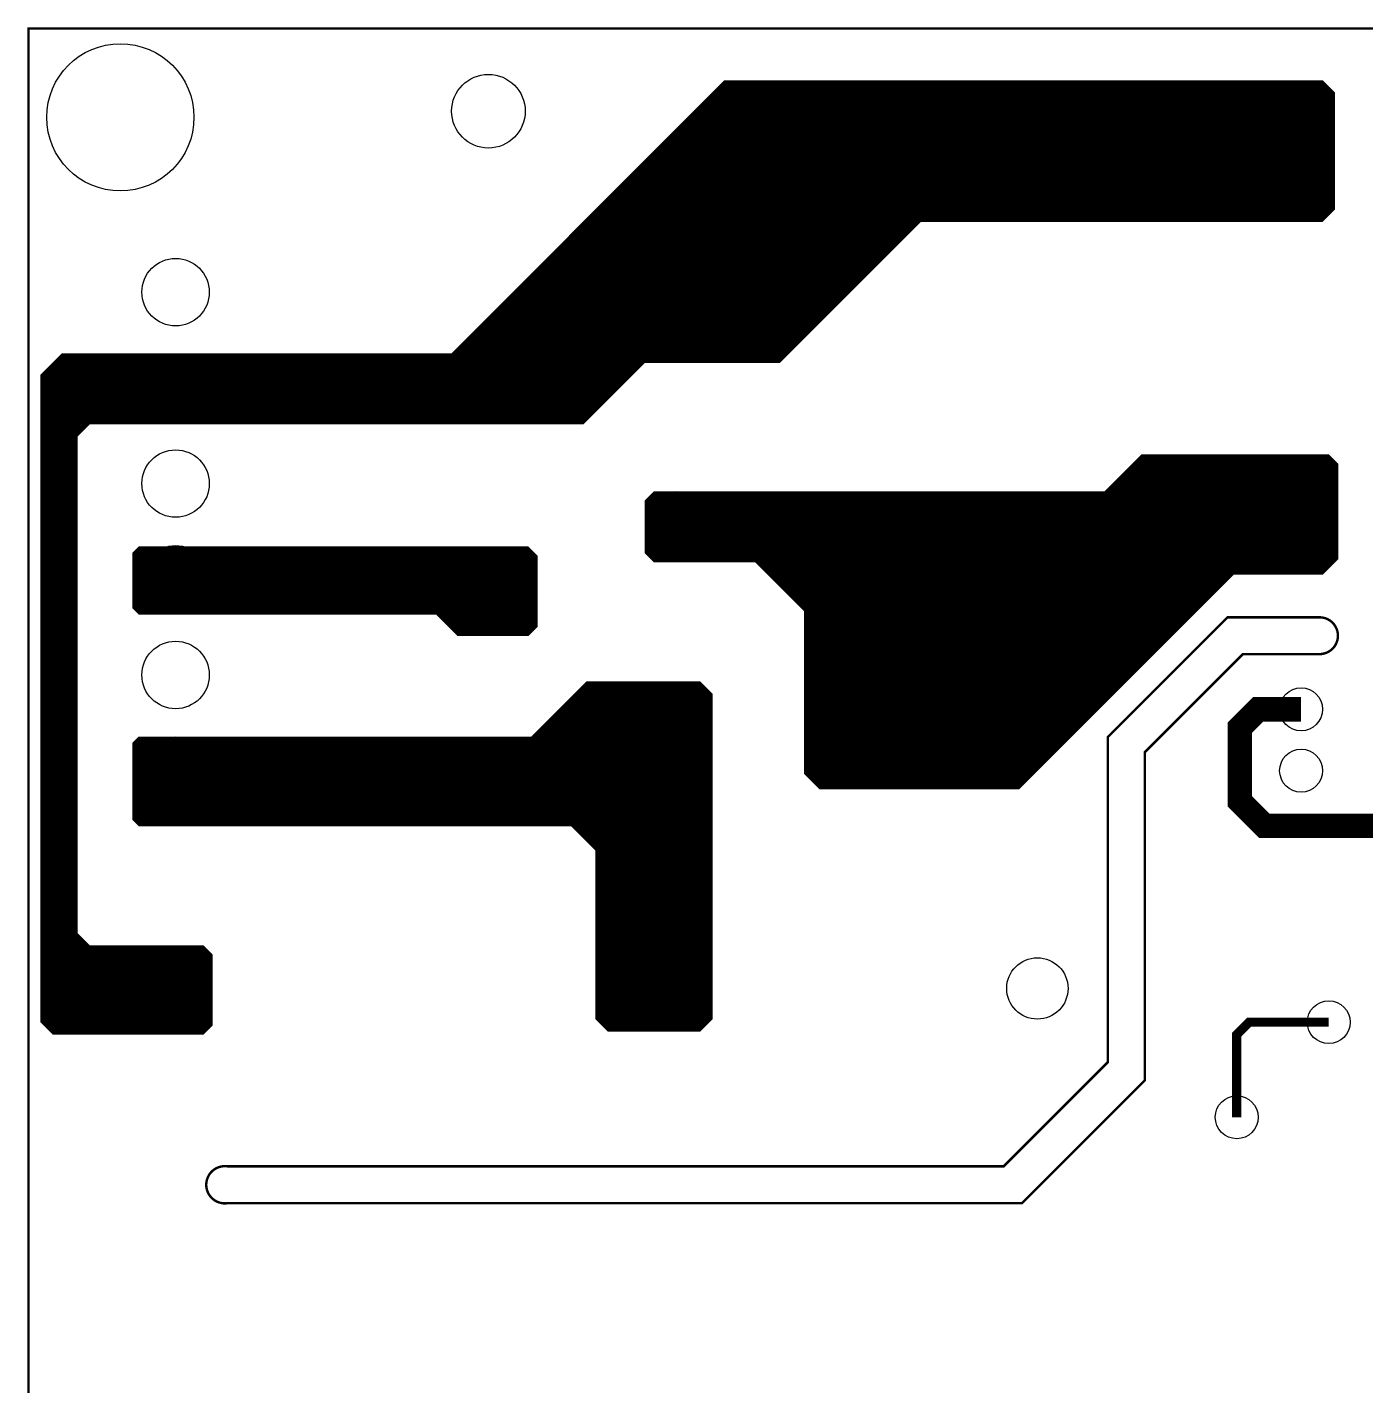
# Model space of a CAD drawing. Extents: x 0 to 219, y 0 to 131.
# Drawn here: x -0.1 to 55.4, y 75.1 to 131.4 of the extents above; entities that cross this region are included whole.
import ezdxf

# ---------------------------------------------------------------- set-up
doc = ezdxf.new("R2010")
doc.units = 0
doc.layers.get('0').update_dxf_attribs({"linetype": 'CONTINUOUS'})
doc.layers.add('OUT', color=7, linetype='CONTINUOUS')
doc.layers.add('SS', color=6, linetype='CONTINUOUS')

# ---------------------------------------------------------------- blocks, each defined once
blk = doc.blocks.new('ROUND_11')
blk.add_circle((0, 0), 0.889)
blk = doc.blocks.new('ROUND_19')
blk.add_circle((0, 0), 1.397)
blk = doc.blocks.new('ROUND_35')
blk.add_circle((0, 0), 1.27)
blk = doc.blocks.new('ROUND_29')
blk.add_circle((0, 0), 3.048)
blk = doc.blocks.new('ROUND_28')
blk.add_circle((0, 0), 1.016)
blk = doc.blocks.new('ROUND_37')
blk.add_circle((0, 0), 1.524)

msp = doc.modelspace()

# ---------------------------------------------------------------- linework, layer by layer
at = {"layer": 'OUT', "const_width": 0.1}
for points in [[(0, 0), (218.948, 0), (218.948, 131.318), (0, 131.318), (0, 0)], [(53.467, 106.934), (53.533412, 106.9311), (53.599318, 106.922422), (53.66422, 106.908034), (53.727618, 106.888044), (53.789034, 106.862606), (53.848, 106.83191), (53.904064, 106.796192), (53.956804, 106.755724), (54.005814, 106.710814), (54.050724, 106.661804), (54.091192, 106.609064), (54.12691, 106.553), (54.157606, 106.494034), (54.183044, 106.432618), (54.203034, 106.36922), (54.217422, 106.304318), (54.2261, 106.238412), (54.229, 106.172), (54.2261, 106.105586), (54.217422, 106.03968), (54.203034, 105.974778), (54.183044, 105.91138), (54.157606, 105.849964), (54.12691, 105.791), (54.091192, 105.734934), (54.050724, 105.682194), (54.005814, 105.633184), (53.956804, 105.588274), (53.904064, 105.547806), (53.848, 105.512088), (53.789034, 105.481392), (53.727618, 105.455954), (53.66422, 105.435964), (53.599318, 105.421576), (53.533412, 105.412898), (53.467, 105.41), (50.292, 105.41), (46.228, 101.346), (46.228, 87.757), (41.147, 82.677), (8.255, 82.677), (8.22024, 82.672422), (8.153112, 82.668086), (8.08586, 82.669614), (8.019, 82.677), (7.953036, 82.690184), (7.888472, 82.709066), (7.8258, 82.733504), (7.765496, 82.763312), (7.70802, 82.798262), (7.653808, 82.838088), (7.603274, 82.882488), (7.556802, 82.931122), (7.514746, 82.983622), (7.477424, 83.039588), (7.445124, 83.098594), (7.418088, 83.16019), (7.396524, 83.223908), (7.380594, 83.289264), (7.370422, 83.355758), (7.366086, 83.422886), (7.367614, 83.490138), (7.375, 83.557), (7.388184, 83.622962), (7.407066, 83.687526), (7.431504, 83.750198), (7.461312, 83.810502), (7.496262, 83.867978), (7.536088, 83.92219), (7.580488, 83.972724), (7.629122, 84.019196), (7.681622, 84.061252), (7.737588, 84.098574), (7.796594, 84.130874), (7.85819, 84.15791), (7.921908, 84.179474), (7.987264, 84.195404), (8.053758, 84.205576), (8.120886, 84.209912), (8.188138, 84.208384), (8.255, 84.201), (40.385, 84.201), (44.704, 88.519), (44.704, 101.981), (49.657, 106.934), (53.467, 106.934)]]:
    msp.add_lwpolyline(points, dxfattribs=at)
at = {"layer": 'SS'}
for points, const_width in [([(17.526, 117.856), (1.397, 117.856), (0.508, 116.967), (0.508, 90.17), (1.016, 89.662), (7.239, 89.662), (7.62, 90.043), (7.62, 92.964), (7.239, 93.345), (2.54, 93.345), (2.032, 93.853), (2.032, 114.427), (2.54, 114.935), (22.987, 114.935), (25.527, 117.475), (31.115, 117.475), (36.957, 123.317), (53.594, 123.317), (54.102, 123.825), (54.102, 128.651), (53.594, 129.159), (28.829, 129.159), (17.526, 117.856)], 0.0254), ([(7.197, 89.762), (1.057, 89.762), (0.608, 90.211), (0.608, 116.926), (1.438, 117.756), (17.526, 117.756), (17.569, 117.766), (17.596, 117.785), (28.87, 129.059), (53.552, 129.059), (54.002, 128.61), (54.001, 123.866), (53.552, 123.417), (36.956, 123.417), (36.913, 123.407), (36.886, 123.388), (31.073, 117.575), (25.526, 117.575), (25.483, 117.565), (25.456, 117.546), (22.945, 115.035), (2.539, 115.035), (2.496, 115.025), (2.469, 115.006), (1.961, 114.498), (1.937, 114.46), (1.932, 114.427), (1.932, 93.853), (1.942, 93.809), (1.961, 93.782), (2.469, 93.274), (2.507, 93.251), (2.54, 93.245), (7.197, 93.245), (7.52, 92.923), (7.519, 90.084), (7.197, 89.762)], 0.2), ([(28.683, 128.872), (53.739, 128.872)], 0.2), ([(28.858, 129.047), (53.564, 129.047)], 0.2), ([(27.985, 128.174), (54.002, 128.174)], 0.2), ([(28.16, 128.349), (54.002, 128.349)], 0.2), ([(28.334, 128.523), (54.002, 128.523)], 0.2), ([(28.509, 128.698), (53.913, 128.698)], 0.2), ([(27.461, 127.65), (54.001, 127.65)], 0.2), ([(27.636, 127.825), (54.002, 127.825)], 0.2), ([(27.81, 127.999), (54.002, 127.999)], 0.2), ([(26.937, 127.126), (54.001, 127.126)], 0.2), ([(27.112, 127.301), (54.001, 127.301)], 0.2), ([(27.287, 127.476), (54.001, 127.476)], 0.2), ([(26.414, 126.603), (54.001, 126.603)], 0.2), ([(26.588, 126.777), (54.001, 126.777)], 0.2), ([(26.763, 126.952), (54.001, 126.952)], 0.2), ([(25.89, 126.079), (54.001, 126.079)], 0.2), ([(26.064, 126.253), (54.001, 126.253)], 0.2), ([(26.239, 126.428), (54.001, 126.428)], 0.2), ([(25.191, 125.38), (54.001, 125.38)], 0.2), ([(25.366, 125.555), (54.001, 125.555)], 0.2), ([(25.541, 125.73), (54.001, 125.73)], 0.2), ([(25.715, 125.904), (54.001, 125.904)], 0.2), ([(24.668, 124.857), (54.001, 124.857)], 0.2), ([(24.842, 125.031), (54.001, 125.031)], 0.2), ([(25.017, 125.206), (54.001, 125.206)], 0.2), ([(24.144, 124.333), (54.001, 124.333)], 0.2), ([(24.318, 124.507), (54.001, 124.507)], 0.2), ([(24.493, 124.682), (54.001, 124.682)], 0.2), ([(23.62, 123.809), (53.944, 123.809)], 0.2), ([(23.795, 123.984), (54.001, 123.984)], 0.2), ([(23.969, 124.158), (54.001, 124.158)], 0.2), ([(22.922, 123.111), (36.609, 123.111)], 0.2), ([(23.096, 123.285), (36.783, 123.285)], 0.2), ([(23.271, 123.46), (53.595, 123.46)], 0.2), ([(23.445, 123.634), (53.769, 123.634)], 0.2), ([(22.398, 122.587), (36.085, 122.587)], 0.2), ([(22.572, 122.761), (36.259, 122.761)], 0.2), ([(22.747, 122.936), (36.434, 122.936)], 0.2), ([(21.874, 122.063), (35.561, 122.063)], 0.2), ([(22.049, 122.238), (35.736, 122.238)], 0.2), ([(22.223, 122.412), (35.91, 122.412)], 0.2), ([(21.35, 121.539), (35.037, 121.539)], 0.2), ([(21.525, 121.714), (35.212, 121.714)], 0.2), ([(21.699, 121.888), (35.386, 121.888)], 0.2), ([(20.826, 121.015), (34.513, 121.015)], 0.2), ([(21.001, 121.19), (34.688, 121.19)], 0.2), ([(21.176, 121.365), (34.863, 121.365)], 0.2), ([(20.128, 120.317), (33.815, 120.317)], 0.2), ([(20.303, 120.492), (33.99, 120.492)], 0.2), ([(20.477, 120.666), (34.164, 120.666)], 0.2), ([(20.652, 120.841), (34.339, 120.841)], 0.2), ([(19.604, 119.793), (33.291, 119.793)], 0.2), ([(19.779, 119.968), (33.466, 119.968)], 0.2), ([(19.953, 120.142), (33.64, 120.142)], 0.2), ([(19.08, 119.269), (32.767, 119.269)], 0.2), ([(19.255, 119.444), (32.942, 119.444)], 0.2), ([(19.43, 119.619), (33.117, 119.619)], 0.2), ([(18.557, 118.746), (32.244, 118.746)], 0.2), ([(18.731, 118.92), (32.418, 118.92)], 0.2), ([(18.906, 119.095), (32.593, 119.095)], 0.2), ([(17.858, 118.047), (31.545, 118.047)], 0.2), ([(18.033, 118.222), (31.72, 118.222)], 0.2), ([(18.207, 118.396), (31.894, 118.396)], 0.2), ([(18.382, 118.571), (32.069, 118.571)], 0.2), ([(1.205, 117.523), (25.433, 117.523)], 0.2), ([(1.38, 117.698), (31.196, 117.698)], 0.2), ([(17.684, 117.873), (31.371, 117.873)], 0.2), ([(0.682, 117), (24.91, 117)], 0.2), ([(0.856, 117.174), (25.084, 117.174)], 0.2), ([(1.031, 117.349), (25.259, 117.349)], 0.2), ([(0.608, 116.825), (24.735, 116.825)], 0.2), ([(0.608, 116.65), (24.56, 116.65)], 0.2), ([(0.608, 116.476), (24.386, 116.476)], 0.2), ([(0.608, 116.301), (24.211, 116.301)], 0.2), ([(0.608, 116.127), (24.037, 116.127)], 0.2), ([(0.608, 115.952), (23.862, 115.952)], 0.2), ([(0.608, 115.777), (23.687, 115.777)], 0.2), ([(0.608, 115.603), (23.513, 115.603)], 0.2), ([(0.608, 115.428), (23.338, 115.428)], 0.2), ([(0.608, 115.254), (23.164, 115.254)], 0.2), ([(0.608, 115.079), (22.989, 115.079)], 0.2), ([(0.608, 114.904), (2.367, 114.904)], 0.2), ([(0.608, 114.73), (2.193, 114.73)], 0.2), ([(0.608, 114.555), (2.018, 114.555)], 0.2), ([(0.608, 114.381), (1.932, 114.381)], 0.2), ([(0.608, 114.206), (1.932, 114.206)], 0.2), ([(0.608, 114.031), (1.932, 114.031)], 0.2), ([(0.608, 113.857), (1.932, 113.857)], 0.2), ([(0.608, 113.682), (1.932, 113.682)], 0.2), ([(32.766, 99.822), (32.131, 100.457), (32.131, 107.188), (30.099, 109.22), (25.908, 109.22), (25.527, 109.601), (25.527, 111.76), (25.908, 112.141), (44.577, 112.141), (46.101, 113.665), (53.848, 113.665), (54.229, 113.284), (54.229, 109.347), (53.594, 108.712), (49.911, 108.712), (41.021, 99.822), (32.766, 99.822)], 0.0254), ([(40.979, 99.922), (32.807, 99.922), (32.231, 100.498), (32.23, 107.188), (32.22, 107.232), (32.201, 107.259), (30.169, 109.291), (30.131, 109.314), (30.098, 109.32), (25.949, 109.32), (25.627, 109.642), (25.627, 111.719), (25.949, 112.041), (44.577, 112.041), (44.62, 112.051), (44.647, 112.07), (46.142, 113.565), (53.806, 113.565), (54.129, 113.243), (54.128, 109.388), (53.552, 108.812), (49.91, 108.812), (49.867, 108.802), (49.84, 108.783), (40.979, 99.922)], 0.2), ([(46.118, 113.541), (53.83, 113.541)], 0.2), ([(0.608, 113.508), (1.932, 113.508)], 0.2), ([(0.608, 113.333), (1.932, 113.333)], 0.2), ([(0.608, 113.158), (1.932, 113.158)], 0.2), ([(0.608, 112.984), (1.932, 112.984)], 0.2), ([(45.594, 113.017), (54.129, 113.017)], 0.2), ([(45.769, 113.192), (54.129, 113.192)], 0.2), ([(45.943, 113.366), (54.005, 113.366)], 0.2), ([(0.608, 112.809), (1.932, 112.809)], 0.2), ([(0.608, 112.635), (1.932, 112.635)], 0.2), ([(0.608, 112.46), (1.932, 112.46)], 0.2), ([(45.07, 112.493), (54.128, 112.493)], 0.2), ([(45.245, 112.668), (54.129, 112.668)], 0.2), ([(45.419, 112.842), (54.129, 112.842)], 0.2), ([(0.608, 112.285), (1.932, 112.285)], 0.2), ([(0.608, 112.111), (1.932, 112.111)], 0.2), ([(0.608, 111.936), (1.932, 111.936)], 0.2), ([(25.877, 111.969), (54.128, 111.969)], 0.2), ([(44.721, 112.144), (54.128, 112.144)], 0.2), ([(44.896, 112.319), (54.128, 112.319)], 0.2), ([(0.608, 111.762), (1.932, 111.762)], 0.2), ([(0.608, 111.587), (1.932, 111.587)], 0.2), ([(0.608, 111.412), (1.932, 111.412)], 0.2), ([(25.627, 111.62), (54.128, 111.62)], 0.2), ([(25.627, 111.446), (54.128, 111.446)], 0.2), ([(25.703, 111.795), (54.128, 111.795)], 0.2), ([(0.608, 111.238), (1.932, 111.238)], 0.2), ([(0.608, 111.063), (1.932, 111.063)], 0.2), ([(0.608, 110.889), (1.932, 110.889)], 0.2), ([(25.627, 111.271), (54.128, 111.271)], 0.2), ([(25.627, 111.096), (54.128, 111.096)], 0.2), ([(25.627, 110.922), (54.128, 110.922)], 0.2), ([(25.627, 110.747), (54.128, 110.747)], 0.2), ([(0.608, 110.714), (1.932, 110.714)], 0.2), ([(0.608, 110.539), (1.932, 110.539)], 0.2), ([(0.608, 110.365), (1.932, 110.365)], 0.2), ([(0.608, 110.19), (1.932, 110.19)], 0.2), ([(25.627, 110.573), (54.128, 110.573)], 0.2), ([(25.627, 110.398), (54.128, 110.398)], 0.2), ([(25.627, 110.223), (54.128, 110.223)], 0.2), ([(0.608, 110.016), (1.932, 110.016)], 0.2), ([(0.608, 109.841), (1.932, 109.841)], 0.2), ([(0.608, 109.666), (1.932, 109.666)], 0.2), ([(4.572, 109.855), (20.701, 109.855), (21.082, 109.474), (21.082, 106.553), (20.701, 106.172), (17.78, 106.172), (16.891, 107.061), (4.572, 107.061), (4.318, 107.315), (4.318, 109.601), (4.572, 109.855)], 0.0254), ([(20.659, 106.272), (17.821, 106.272), (16.961, 107.132), (16.923, 107.155), (16.89, 107.161), (4.613, 107.161), (4.418, 107.356), (4.418, 109.56), (4.613, 109.755), (20.659, 109.755), (20.982, 109.433), (20.981, 106.594), (20.659, 106.272)], 0.2), ([(25.627, 110.049), (54.128, 110.049)], 0.2), ([(25.627, 109.874), (54.128, 109.874)], 0.2), ([(25.627, 109.7), (54.128, 109.7)], 0.2), ([(0.608, 109.492), (1.932, 109.492)], 0.2), ([(0.608, 109.317), (1.932, 109.317)], 0.2), ([(0.608, 109.143), (1.932, 109.143)], 0.2), ([(4.418, 109.415), (20.982, 109.415)], 0.2), ([(4.418, 109.24), (20.982, 109.24)], 0.2), ([(4.418, 109.066), (20.982, 109.066)], 0.2), ([(4.447, 109.589), (20.825, 109.589)], 0.2), ([(25.744, 109.525), (54.128, 109.525)], 0.2), ([(25.919, 109.35), (54.09, 109.35)], 0.2), ([(30.284, 109.176), (53.916, 109.176)], 0.2), ([(0.608, 108.968), (1.932, 108.968)], 0.2), ([(0.608, 108.793), (1.932, 108.793)], 0.2), ([(0.608, 108.619), (1.932, 108.619)], 0.2), ([(4.418, 108.891), (20.981, 108.891)], 0.2), ([(4.418, 108.716), (20.981, 108.716)], 0.2), ([(4.418, 108.542), (20.981, 108.542)], 0.2), ([(30.459, 109.001), (53.741, 109.001)], 0.2), ([(30.633, 108.827), (53.567, 108.827)], 0.2), ([(30.808, 108.652), (49.709, 108.652)], 0.2), ([(30.983, 108.477), (49.534, 108.477)], 0.2), ([(0.608, 108.444), (1.932, 108.444)], 0.2), ([(0.608, 108.27), (1.932, 108.27)], 0.2), ([(0.608, 108.095), (1.932, 108.095)], 0.2), ([(0.608, 107.92), (1.932, 107.92)], 0.2), ([(4.418, 108.367), (20.981, 108.367)], 0.2), ([(4.418, 108.193), (20.981, 108.193)], 0.2), ([(4.418, 108.018), (20.981, 108.018)], 0.2), ([(31.157, 108.303), (49.36, 108.303)], 0.2), ([(31.332, 108.128), (49.185, 108.128)], 0.2), ([(31.506, 107.954), (49.011, 107.954)], 0.2), ([(0.608, 107.746), (1.932, 107.746)], 0.2), ([(0.608, 107.571), (1.932, 107.571)], 0.2), ([(0.608, 107.397), (1.932, 107.397)], 0.2), ([(4.418, 107.843), (20.981, 107.843)], 0.2), ([(4.418, 107.669), (20.981, 107.669)], 0.2), ([(4.418, 107.494), (20.981, 107.494)], 0.2), ([(31.681, 107.779), (48.836, 107.779)], 0.2), ([(31.856, 107.604), (48.661, 107.604)], 0.2), ([(32.03, 107.43), (48.487, 107.43)], 0.2), ([(0.608, 107.222), (1.932, 107.222)], 0.2), ([(0.608, 107.047), (1.932, 107.047)], 0.2), ([(0.608, 106.873), (1.932, 106.873)], 0.2), ([(4.454, 107.32), (20.981, 107.32)], 0.2), ([(16.94, 107.145), (20.981, 107.145)], 0.2), ([(17.123, 106.97), (20.981, 106.97)], 0.2), ([(17.297, 106.796), (20.981, 106.796)], 0.2), ([(32.204, 107.255), (48.312, 107.255)], 0.2), ([(32.23, 107.081), (48.138, 107.081)], 0.2), ([(32.23, 106.906), (47.963, 106.906)], 0.2), ([(0.608, 106.698), (1.932, 106.698)], 0.2), ([(0.608, 106.524), (1.932, 106.524)], 0.2), ([(0.608, 106.349), (1.932, 106.349)], 0.2), ([(17.472, 106.621), (20.981, 106.621)], 0.2), ([(17.646, 106.447), (20.834, 106.447)], 0.2), ([(32.23, 106.731), (47.788, 106.731)], 0.2), ([(32.23, 106.557), (47.614, 106.557)], 0.2), ([(32.23, 106.382), (47.439, 106.382)], 0.2), ([(0.608, 106.174), (1.932, 106.174)], 0.2), ([(0.608, 106), (1.932, 106)], 0.2), ([(0.608, 105.825), (1.932, 105.825)], 0.2), ([(32.23, 106.208), (47.265, 106.208)], 0.2), ([(32.23, 106.033), (47.09, 106.033)], 0.2), ([(32.23, 105.858), (46.915, 105.858)], 0.2), ([(32.23, 105.684), (46.741, 105.684)], 0.2), ([(0.608, 105.651), (1.932, 105.651)], 0.2), ([(0.608, 105.476), (1.932, 105.476)], 0.2), ([(0.608, 105.301), (1.932, 105.301)], 0.2), ([(0.608, 105.127), (1.932, 105.127)], 0.2), ([(32.23, 105.509), (46.566, 105.509)], 0.2), ([(32.23, 105.335), (46.392, 105.335)], 0.2), ([(32.23, 105.16), (46.217, 105.16)], 0.2), ([(0.608, 104.952), (1.932, 104.952)], 0.2), ([(0.608, 104.778), (1.932, 104.778)], 0.2), ([(0.608, 104.603), (1.932, 104.603)], 0.2), ([(32.23, 104.985), (46.042, 104.985)], 0.2), ([(32.23, 104.811), (45.868, 104.811)], 0.2), ([(32.23, 104.636), (45.693, 104.636)], 0.2), ([(0.608, 104.428), (1.932, 104.428)], 0.2), ([(0.608, 104.254), (1.932, 104.254)], 0.2), ([(0.608, 104.079), (1.932, 104.079)], 0.2), ([(4.572, 101.981), (20.828, 101.981), (23.114, 104.267), (27.813, 104.267), (28.321, 103.759), (28.321, 90.297), (27.813, 89.789), (24.003, 89.789), (23.495, 90.297), (23.495, 97.282), (22.479, 98.298), (4.572, 98.298), (4.318, 98.552), (4.318, 101.727), (4.572, 101.981)], 0.0254), ([(27.771, 89.889), (24.044, 89.889), (23.595, 90.338), (23.594, 97.282), (23.584, 97.326), (23.565, 97.353), (22.549, 98.369), (22.511, 98.392), (22.478, 98.398), (4.613, 98.398), (4.418, 98.593), (4.418, 101.686), (4.613, 101.881), (20.828, 101.881), (20.871, 101.891), (20.898, 101.91), (23.155, 104.167), (27.771, 104.167), (28.221, 103.718), (28.22, 90.338), (27.771, 89.889)], 0.2), ([(23.02, 104.032), (27.906, 104.032)], 0.2), ([(32.23, 104.462), (45.519, 104.462)], 0.2), ([(32.23, 104.287), (45.344, 104.287)], 0.2), ([(32.23, 104.112), (45.169, 104.112)], 0.2), ([(0.608, 103.905), (1.932, 103.905)], 0.2), ([(0.608, 103.73), (1.932, 103.73)], 0.2), ([(0.608, 103.555), (1.932, 103.555)], 0.2), ([(22.496, 103.508), (28.221, 103.508)], 0.2), ([(22.67, 103.682), (28.221, 103.682)], 0.2), ([(22.845, 103.857), (28.081, 103.857)], 0.2), ([(32.23, 103.938), (44.995, 103.938)], 0.2), ([(32.23, 103.763), (44.82, 103.763)], 0.2), ([(32.23, 103.589), (44.646, 103.589)], 0.2), ([(32.23, 103.414), (44.471, 103.414)], 0.2), ([(60.325, 100.584), (60.325, 99.314), (59.309, 98.298), (51.181, 98.298), (50.165, 99.314), (50.165, 102.362), (50.927, 103.124), (52.705, 103.124)], 1.016), ([(0.608, 103.381), (1.932, 103.381)], 0.2), ([(0.608, 103.206), (1.932, 103.206)], 0.2), ([(0.608, 103.032), (1.932, 103.032)], 0.2), ([(0.608, 102.857), (1.932, 102.857)], 0.2), ([(21.972, 102.984), (28.221, 102.984)], 0.2), ([(22.147, 103.159), (28.221, 103.159)], 0.2), ([(22.321, 103.333), (28.221, 103.333)], 0.2), ([(32.23, 103.239), (44.296, 103.239)], 0.2), ([(32.23, 103.065), (44.122, 103.065)], 0.2), ([(32.23, 102.89), (43.947, 102.89)], 0.2), ([(0.608, 102.682), (1.932, 102.682)], 0.2), ([(0.608, 102.508), (1.932, 102.508)], 0.2), ([(0.608, 102.333), (1.932, 102.333)], 0.2), ([(21.274, 102.286), (28.221, 102.286)], 0.2), ([(21.448, 102.46), (28.221, 102.46)], 0.2), ([(21.623, 102.635), (28.221, 102.635)], 0.2), ([(21.797, 102.809), (28.221, 102.809)], 0.2), ([(32.23, 102.716), (43.773, 102.716)], 0.2), ([(32.23, 102.541), (43.598, 102.541)], 0.2), ([(32.23, 102.366), (43.423, 102.366)], 0.2), ([(0.608, 102.159), (1.932, 102.159)], 0.2), ([(0.608, 101.984), (1.932, 101.984)], 0.2), ([(0.608, 101.809), (1.932, 101.809)], 0.2), ([(4.494, 101.762), (28.221, 101.762)], 0.2), ([(20.924, 101.936), (28.221, 101.936)], 0.2), ([(21.099, 102.111), (28.221, 102.111)], 0.2), ([(32.23, 102.192), (43.249, 102.192)], 0.2), ([(32.23, 102.017), (43.074, 102.017)], 0.2), ([(32.23, 101.843), (42.9, 101.843)], 0.2), ([(0.608, 101.635), (1.932, 101.635)], 0.2), ([(0.608, 101.46), (1.932, 101.46)], 0.2), ([(0.608, 101.286), (1.932, 101.286)], 0.2), ([(4.418, 101.587), (28.221, 101.587)], 0.2), ([(4.418, 101.413), (28.22, 101.413)], 0.2), ([(4.418, 101.238), (28.22, 101.238)], 0.2), ([(32.23, 101.668), (42.725, 101.668)], 0.2), ([(32.231, 101.493), (42.55, 101.493)], 0.2), ([(32.231, 101.319), (42.376, 101.319)], 0.2), ([(0.608, 101.111), (1.932, 101.111)], 0.2), ([(0.608, 100.936), (1.932, 100.936)], 0.2), ([(0.608, 100.762), (1.932, 100.762)], 0.2), ([(4.418, 101.063), (28.22, 101.063)], 0.2), ([(4.418, 100.889), (28.22, 100.889)], 0.2), ([(4.418, 100.714), (28.22, 100.714)], 0.2), ([(32.231, 101.144), (42.201, 101.144)], 0.2), ([(32.231, 100.97), (42.027, 100.97)], 0.2), ([(32.231, 100.795), (41.852, 100.795)], 0.2), ([(32.231, 100.62), (41.677, 100.62)], 0.2), ([(0.608, 100.587), (1.932, 100.587)], 0.2), ([(0.608, 100.413), (1.932, 100.413)], 0.2), ([(0.608, 100.238), (1.932, 100.238)], 0.2), ([(0.608, 100.063), (1.932, 100.063)], 0.2), ([(4.418, 100.54), (28.22, 100.54)], 0.2), ([(4.418, 100.365), (28.22, 100.365)], 0.2), ([(4.418, 100.19), (28.22, 100.19)], 0.2), ([(32.283, 100.446), (41.503, 100.446)], 0.2), ([(32.458, 100.271), (41.328, 100.271)], 0.2), ([(32.632, 100.097), (41.154, 100.097)], 0.2), ([(0.608, 99.889), (1.932, 99.889)], 0.2), ([(0.608, 99.714), (1.932, 99.714)], 0.2), ([(0.608, 99.54), (1.932, 99.54)], 0.2), ([(4.418, 100.016), (28.22, 100.016)], 0.2), ([(4.418, 99.841), (28.22, 99.841)], 0.2), ([(4.418, 99.667), (28.22, 99.667)], 0.2), ([(4.418, 99.492), (28.22, 99.492)], 0.2), ([(0.608, 99.365), (1.932, 99.365)], 0.2), ([(0.608, 99.19), (1.932, 99.19)], 0.2), ([(0.608, 99.016), (1.932, 99.016)], 0.2), ([(4.418, 99.317), (28.22, 99.317)], 0.2), ([(4.418, 99.143), (28.22, 99.143)], 0.2), ([(4.418, 98.968), (28.22, 98.968)], 0.2), ([(0.608, 98.841), (1.932, 98.841)], 0.2), ([(0.608, 98.667), (1.932, 98.667)], 0.2), ([(0.608, 98.492), (1.932, 98.492)], 0.2), ([(4.418, 98.794), (28.22, 98.794)], 0.2), ([(4.418, 98.619), (28.22, 98.619)], 0.2), ([(4.567, 98.444), (28.22, 98.444)], 0.2), ([(0.608, 98.317), (1.932, 98.317)], 0.2), ([(0.608, 98.143), (1.932, 98.143)], 0.2), ([(0.608, 97.968), (1.932, 97.968)], 0.2), ([(0.608, 97.794), (1.932, 97.794)], 0.2), ([(22.648, 98.27), (28.22, 98.27)], 0.2), ([(22.823, 98.095), (28.22, 98.095)], 0.2), ([(22.997, 97.921), (28.22, 97.921)], 0.2), ([(0.608, 97.619), (1.932, 97.619)], 0.2), ([(0.608, 97.444), (1.932, 97.444)], 0.2), ([(0.608, 97.27), (1.932, 97.27)], 0.2), ([(23.172, 97.746), (28.22, 97.746)], 0.2), ([(23.347, 97.571), (28.22, 97.571)], 0.2), ([(23.521, 97.397), (28.22, 97.397)], 0.2), ([(23.594, 97.222), (28.22, 97.222)], 0.2), ([(0.608, 97.095), (1.932, 97.095)], 0.2), ([(0.608, 96.921), (1.932, 96.921)], 0.2), ([(0.608, 96.746), (1.932, 96.746)], 0.2), ([(23.594, 97.048), (28.22, 97.048)], 0.2), ([(23.594, 96.873), (28.22, 96.873)], 0.2), ([(23.594, 96.698), (28.22, 96.698)], 0.2), ([(0.608, 96.571), (1.932, 96.571)], 0.2), ([(0.608, 96.397), (1.932, 96.397)], 0.2), ([(0.608, 96.222), (1.932, 96.222)], 0.2), ([(23.594, 96.524), (28.22, 96.524)], 0.2), ([(23.594, 96.349), (28.22, 96.349)], 0.2), ([(23.594, 96.175), (28.22, 96.175)], 0.2), ([(0.608, 96.048), (1.932, 96.048)], 0.2), ([(0.608, 95.873), (1.932, 95.873)], 0.2), ([(0.608, 95.698), (1.932, 95.698)], 0.2), ([(23.594, 96), (28.22, 96)], 0.2), ([(23.594, 95.825), (28.22, 95.825)], 0.2), ([(23.594, 95.651), (28.22, 95.651)], 0.2), ([(0.608, 95.524), (1.932, 95.524)], 0.2), ([(0.608, 95.349), (1.932, 95.349)], 0.2), ([(0.608, 95.175), (1.932, 95.175)], 0.2), ([(0.608, 95), (1.932, 95)], 0.2), ([(23.594, 95.476), (28.22, 95.476)], 0.2), ([(23.594, 95.302), (28.22, 95.302)], 0.2), ([(23.594, 95.127), (28.22, 95.127)], 0.2), ([(0.608, 94.825), (1.932, 94.825)], 0.2), ([(0.608, 94.651), (1.932, 94.651)], 0.2), ([(0.608, 94.476), (1.932, 94.476)], 0.2), ([(23.594, 94.952), (28.22, 94.952)], 0.2), ([(23.594, 94.778), (28.22, 94.778)], 0.2), ([(23.594, 94.603), (28.22, 94.603)], 0.2), ([(23.594, 94.429), (28.22, 94.429)], 0.2), ([(0.608, 94.302), (1.932, 94.302)], 0.2), ([(0.608, 94.127), (1.932, 94.127)], 0.2), ([(0.608, 93.952), (1.932, 93.952)], 0.2), ([(23.594, 94.254), (28.22, 94.254)], 0.2), ([(23.594, 94.079), (28.22, 94.079)], 0.2), ([(23.594, 93.905), (28.22, 93.905)], 0.2), ([(0.608, 93.778), (1.965, 93.778)], 0.2), ([(0.608, 93.603), (2.14, 93.603)], 0.2), ([(0.608, 93.429), (2.314, 93.429)], 0.2), ([(23.594, 93.73), (28.22, 93.73)], 0.2), ([(23.594, 93.556), (28.22, 93.556)], 0.2), ([(23.594, 93.381), (28.22, 93.381)], 0.2), ([(0.608, 93.254), (2.501, 93.254)], 0.2), ([(0.608, 93.079), (7.363, 93.079)], 0.2), ([(0.608, 92.905), (7.52, 92.905)], 0.2), ([(0.608, 92.73), (7.52, 92.73)], 0.2), ([(23.594, 93.206), (28.22, 93.206)], 0.2), ([(23.594, 93.032), (28.22, 93.032)], 0.2), ([(23.594, 92.857), (28.22, 92.857)], 0.2), ([(0.608, 92.556), (7.52, 92.556)], 0.2), ([(0.608, 92.381), (7.519, 92.381)], 0.2), ([(0.608, 92.206), (7.519, 92.206)], 0.2), ([(23.594, 92.683), (28.22, 92.683)], 0.2), ([(23.594, 92.508), (28.22, 92.508)], 0.2), ([(23.594, 92.333), (28.22, 92.333)], 0.2), ([(23.594, 92.159), (28.22, 92.159)], 0.2), ([(0.608, 92.032), (7.519, 92.032)], 0.2), ([(0.608, 91.857), (7.519, 91.857)], 0.2), ([(0.608, 91.683), (7.519, 91.683)], 0.2), ([(23.594, 91.984), (28.22, 91.984)], 0.2), ([(23.594, 91.81), (28.22, 91.81)], 0.2), ([(23.594, 91.635), (28.22, 91.635)], 0.2), ([(0.608, 91.508), (7.519, 91.508)], 0.2), ([(0.608, 91.333), (7.519, 91.333)], 0.2), ([(0.608, 91.159), (7.519, 91.159)], 0.2), ([(23.595, 91.46), (28.22, 91.46)], 0.2), ([(23.595, 91.286), (28.22, 91.286)], 0.2), ([(23.595, 91.111), (28.22, 91.111)], 0.2), ([(0.608, 90.984), (7.519, 90.984)], 0.2), ([(0.608, 90.81), (7.519, 90.81)], 0.2), ([(0.608, 90.635), (7.519, 90.635)], 0.2), ([(23.595, 90.937), (28.22, 90.937)], 0.2), ([(23.595, 90.762), (28.22, 90.762)], 0.2), ([(23.595, 90.587), (28.22, 90.587)], 0.2), ([(0.608, 90.46), (7.519, 90.46)], 0.2), ([(0.608, 90.286), (7.519, 90.286)], 0.2), ([(0.708, 90.111), (7.519, 90.111)], 0.2), ([(0.882, 89.937), (7.372, 89.937)], 0.2), ([(23.595, 90.413), (28.22, 90.413)], 0.2), ([(23.695, 90.238), (28.12, 90.238)], 0.2), ([(23.869, 90.064), (27.946, 90.064)], 0.2), ([(50.038, 86.233), (50.038, 89.662), (50.546, 90.17), (53.848, 90.17)], 0.381)]:
    msp.add_lwpolyline(points, dxfattribs=dict(at, const_width=const_width))

# ---------------------------------------------------------------- block references
for name, p in [('ROUND_29', (3.81, 127.635)), ('ROUND_37', (19.05, 127.889)), ('ROUND_11', (43.052, 127.635)), ('ROUND_28', (33.401, 124.46)), ('ROUND_11', (53.086, 124.841)), ('ROUND_19', (6.096, 120.396)), ('ROUND_11', (28.829, 118.872)), ('ROUND_19', (6.096, 116.434)), ('ROUND_19', (6.096, 112.471)), ('ROUND_11', (53.086, 112.141)), ('ROUND_11', (26.797, 111.252)), ('ROUND_19', (6.096, 108.509)), ('ROUND_37', (19.05, 107.823)), ('ROUND_28', (33.401, 107.442)), ('ROUND_19', (6.096, 104.546)), ('ROUND_11', (43.052, 105.156)), ('ROUND_11', (26.924, 103.378)), ('ROUND_11', (52.705, 103.124)), ('ROUND_19', (6.096, 100.584)), ('ROUND_11', (33.401, 100.838)), ('ROUND_11', (52.705, 100.584)), ('ROUND_35', (5.842, 91.567)), ('ROUND_35', (26.797, 91.567)), ('ROUND_35', (41.783, 91.567)), ('ROUND_11', (53.848, 90.17)), ('ROUND_11', (50.038, 86.233))]:
    msp.add_blockref(name, p, dxfattribs=at)

doc.saveas('drawing.dxf')
